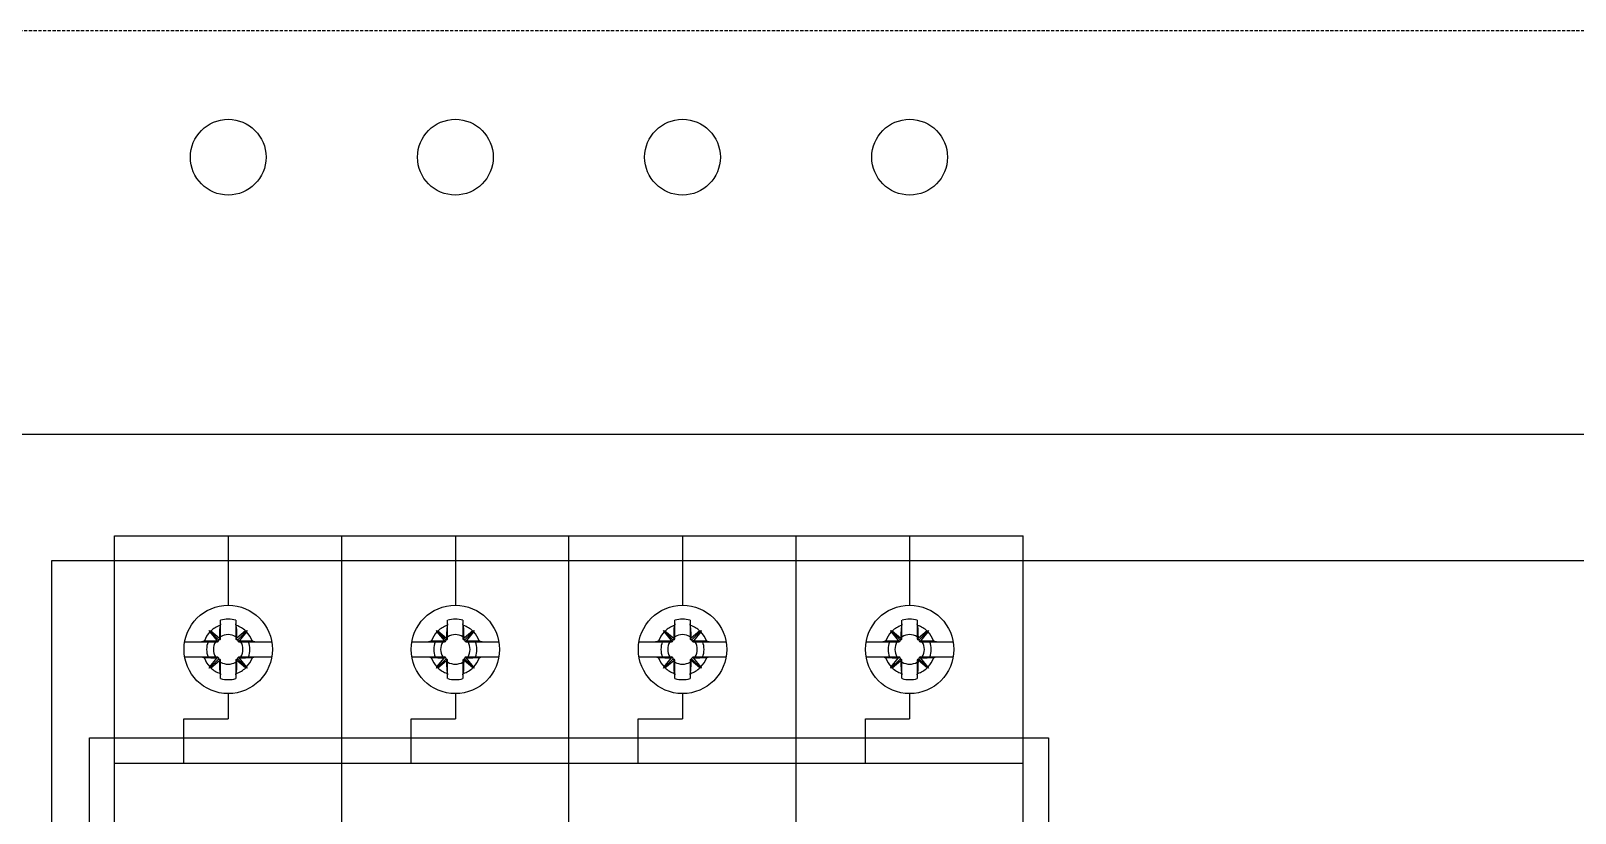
# Model space of a CAD drawing. Header units: millimetres. Extents: x 0 to 6325, y 0 to 4472.
# Drawn here: x 3960.1 to 4082.4, y 3354.7 to 3416.6 of the extents above; entities that cross this region are included whole.
import ezdxf

# ---------------------------------------------------------------- set-up
doc = ezdxf.new("R2010")
doc.units = ezdxf.units.MM
doc.linetypes.add('DASHED', pattern=[0.75, 0.5, -0.25])
doc.layers.add('ALPHA', color=255, linetype='Continuous')
doc.layers.add('THIET BI', color=2, linetype='Continuous')

# ---------------------------------------------------------------- blocks, each defined once
blk = doc.blocks.new('mb4p')
at = {"layer": 'ALPHA'}
for p, q in [((66223.06, 526.24), (66223.06, 607.24)), ((66223.06, 607.24), (66295.06, 607.24)), ((66232.06, 607.24), (66232.06, 601.74)), ((66241.06, 552.24), (66241.06, 607.24)), ((66241.06, 552.24), (66241.06, 607.24)), ((66250.06, 607.24), (66250.06, 601.74)), ((66259.06, 552.24), (66259.06, 607.24)), ((66259.06, 552.24), (66259.06, 607.24)), ((66259.06, 552.24), (66259.06, 607.24)), ((66268.06, 607.24), (66268.06, 601.74)), ((66277.06, 552.24), (66277.06, 607.24)), ((66277.06, 552.24), (66277.06, 607.24)), ((66277.06, 552.24), (66277.06, 607.24)), ((66286.06, 607.24), (66286.06, 601.74)), ((66295.06, 526.24), (66295.06, 607.24)), ((66230.56, 599.74), (66231.3, 599)), ((66230.56, 599.74), (66230.62, 599.72)), ((66230.58, 599.68), (66230.56, 599.74)), ((66230.6, 599.63), (66230.58, 599.68)), ((66230.6, 599.63), (66231.16, 598.94)), ((66230.62, 599.72), (66230.67, 599.7)), ((66230.67, 599.7), (66231.37, 599.13)), ((66231.38, 599.81), (66231.37, 599.47)), ((66231.41, 600.14), (66231.38, 599.81)), ((66231.42, 600.15), (66231.41, 600.15)), ((66231.41, 600.15), (66231.41, 600.14)), ((66231.43, 600.16), (66231.42, 600.15)), ((66231.44, 600.18), (66231.43, 600.17)), ((66231.43, 600.17), (66231.43, 600.16)), ((66231.45, 600.21), (66231.44, 600.2)), ((66231.44, 600.2), (66231.44, 600.18)), ((66231.45, 599.1), (66231.45, 600.55)), ((66231.45, 600.26), (66231.45, 600.24)), ((66231.45, 600.24), (66231.45, 600.23)), ((66231.45, 600.23), (66231.45, 600.21)), ((66232.66, 600.55), (66232.66, 599.1)), ((66232.66, 600.24), (66232.66, 600.26)), ((66232.66, 600.22), (66232.66, 600.24)), ((66232.66, 600.21), (66232.66, 600.22)), ((66232.67, 600.19), (66232.66, 600.21)), ((66232.67, 600.18), (66232.67, 600.19)), ((66232.68, 600.17), (66232.67, 600.18)), ((66232.69, 600.16), (66232.68, 600.17)), ((66232.7, 600.15), (66232.69, 600.16)), ((66232.7, 600.14), (66232.7, 600.15)), ((66232.73, 599.81), (66232.7, 600.14)), ((66232.74, 599.47), (66232.73, 599.81)), ((66233.44, 599.7), (66232.75, 599.13)), ((66233.55, 599.74), (66232.81, 599)), ((66233.51, 599.63), (66232.95, 598.94)), ((66233.44, 599.7), (66233.49, 599.72)), ((66233.49, 599.72), (66233.55, 599.74)), ((66233.53, 599.68), (66233.51, 599.63)), ((66233.55, 599.74), (66233.53, 599.68)), ((66248.58, 599.68), (66248.56, 599.74)), ((66248.56, 599.74), (66248.62, 599.72)), ((66248.56, 599.74), (66249.3, 599)), ((66248.6, 599.63), (66248.58, 599.68)), ((66248.6, 599.63), (66249.16, 598.94)), ((66248.62, 599.72), (66248.67, 599.7)), ((66248.67, 599.7), (66249.37, 599.13)), ((66249.38, 599.81), (66249.37, 599.47)), ((66249.41, 600.14), (66249.38, 599.81)), ((66249.41, 600.15), (66249.41, 600.14)), ((66249.42, 600.15), (66249.41, 600.15)), ((66249.43, 600.16), (66249.42, 600.15)), ((66249.44, 600.18), (66249.43, 600.17)), ((66249.43, 600.17), (66249.43, 600.16)), ((66249.45, 600.21), (66249.44, 600.2)), ((66249.44, 600.2), (66249.44, 600.18)), ((66249.45, 599.1), (66249.45, 600.55)), ((66249.45, 600.26), (66249.45, 600.24)), ((66249.45, 600.24), (66249.45, 600.23)), ((66249.45, 600.23), (66249.45, 600.21)), ((66250.66, 600.55), (66250.66, 599.1)), ((66250.66, 600.24), (66250.66, 600.26)), ((66250.66, 600.22), (66250.66, 600.24)), ((66250.66, 600.21), (66250.66, 600.22)), ((66250.67, 600.19), (66250.66, 600.21)), ((66250.67, 600.18), (66250.67, 600.19)), ((66250.68, 600.17), (66250.67, 600.18)), ((66250.69, 600.16), (66250.68, 600.17)), ((66250.7, 600.15), (66250.69, 600.16)), ((66250.7, 600.14), (66250.7, 600.15)), ((66250.73, 599.81), (66250.7, 600.14)), ((66250.74, 599.47), (66250.73, 599.81)), ((66251.44, 599.7), (66250.75, 599.13)), ((66251.55, 599.74), (66250.81, 599)), ((66251.51, 599.63), (66250.95, 598.94)), ((66251.44, 599.7), (66251.49, 599.72)), ((66251.49, 599.72), (66251.55, 599.74)), ((66251.53, 599.68), (66251.51, 599.63)), ((66251.55, 599.74), (66251.53, 599.68)), ((66266.56, 599.74), (66267.3, 599)), ((66266.56, 599.74), (66266.62, 599.72)), ((66266.58, 599.68), (66266.56, 599.74)), ((66266.6, 599.63), (66266.58, 599.68)), ((66266.6, 599.63), (66267.16, 598.94)), ((66266.62, 599.72), (66266.67, 599.7)), ((66266.67, 599.7), (66267.37, 599.13)), ((66267.38, 599.81), (66267.37, 599.47)), ((66267.41, 600.14), (66267.38, 599.81)), ((66267.42, 600.15), (66267.41, 600.15)), ((66267.41, 600.15), (66267.41, 600.14)), ((66267.43, 600.16), (66267.42, 600.15)), ((66267.44, 600.18), (66267.43, 600.17)), ((66267.43, 600.17), (66267.43, 600.16)), ((66267.45, 600.21), (66267.44, 600.2)), ((66267.44, 600.2), (66267.44, 600.18)), ((66267.45, 599.1), (66267.45, 600.55)), ((66267.45, 600.26), (66267.45, 600.24)), ((66267.45, 600.24), (66267.45, 600.23)), ((66267.45, 600.23), (66267.45, 600.21)), ((66268.66, 600.55), (66268.66, 599.1)), ((66268.66, 600.24), (66268.66, 600.26)), ((66268.66, 600.22), (66268.66, 600.24)), ((66268.66, 600.21), (66268.66, 600.22)), ((66268.67, 600.19), (66268.66, 600.21)), ((66268.67, 600.18), (66268.67, 600.19)), ((66268.68, 600.17), (66268.67, 600.18)), ((66268.69, 600.16), (66268.68, 600.17)), ((66268.7, 600.15), (66268.69, 600.16)), ((66268.7, 600.14), (66268.7, 600.15)), ((66268.73, 599.81), (66268.7, 600.14)), ((66268.74, 599.47), (66268.73, 599.81)), ((66269.44, 599.7), (66268.75, 599.13)), ((66269.55, 599.74), (66268.81, 599)), ((66269.51, 599.63), (66268.95, 598.94)), ((66269.44, 599.7), (66269.49, 599.72)), ((66269.49, 599.72), (66269.55, 599.74)), ((66269.53, 599.68), (66269.51, 599.63)), ((66269.55, 599.74), (66269.53, 599.68)), ((66284.58, 599.68), (66284.56, 599.74)), ((66284.56, 599.74), (66284.62, 599.72)), ((66284.56, 599.74), (66285.3, 599)), ((66284.6, 599.63), (66284.58, 599.68)), ((66284.6, 599.63), (66285.16, 598.94)), ((66284.62, 599.72), (66284.67, 599.7)), ((66284.67, 599.7), (66285.37, 599.13)), ((66285.38, 599.81), (66285.37, 599.47)), ((66285.41, 600.14), (66285.38, 599.81)), ((66285.41, 600.15), (66285.41, 600.14)), ((66285.42, 600.15), (66285.41, 600.15)), ((66285.43, 600.16), (66285.42, 600.15)), ((66285.44, 600.18), (66285.43, 600.17)), ((66285.43, 600.17), (66285.43, 600.16)), ((66285.45, 600.21), (66285.44, 600.2)), ((66285.44, 600.2), (66285.44, 600.18)), ((66285.45, 599.1), (66285.45, 600.55)), ((66285.45, 600.26), (66285.45, 600.24)), ((66285.45, 600.24), (66285.45, 600.23)), ((66285.45, 600.23), (66285.45, 600.21)), ((66286.66, 600.55), (66286.66, 599.1)), ((66286.66, 600.24), (66286.66, 600.26)), ((66286.66, 600.22), (66286.66, 600.24)), ((66286.66, 600.21), (66286.66, 600.22)), ((66286.67, 600.19), (66286.66, 600.21)), ((66286.67, 600.18), (66286.67, 600.19)), ((66286.68, 600.17), (66286.67, 600.18)), ((66286.69, 600.16), (66286.68, 600.17)), ((66286.7, 600.15), (66286.69, 600.16)), ((66286.7, 600.14), (66286.7, 600.15)), ((66286.73, 599.81), (66286.7, 600.14)), ((66286.74, 599.47), (66286.73, 599.81)), ((66287.44, 599.7), (66286.75, 599.13)), ((66287.55, 599.74), (66286.81, 599)), ((66287.51, 599.63), (66286.95, 598.94)), ((66287.44, 599.7), (66287.49, 599.72)), ((66287.49, 599.72), (66287.55, 599.74)), ((66287.53, 599.68), (66287.51, 599.63)), ((66287.55, 599.74), (66287.53, 599.68)), ((66228.61, 598.84), (66231.2, 598.84)), ((66229.97, 598.85), (66229.93, 598.84)), ((66230, 598.85), (66229.97, 598.85)), ((66230.03, 598.85), (66230, 598.85)), ((66230.05, 598.86), (66230.03, 598.85)), ((66230.07, 598.87), (66230.05, 598.86)), ((66230.1, 598.87), (66230.07, 598.87)), ((66230.12, 598.88), (66230.1, 598.87)), ((66230.13, 598.89), (66230.12, 598.88)), ((66230.15, 598.9), (66230.13, 598.89)), ((66230.16, 598.91), (66230.15, 598.9)), ((66230.17, 598.93), (66230.16, 598.91)), ((66230.17, 598.93), (66230.67, 598.93)), ((66230.67, 598.93), (66231.16, 598.94)), ((66231.18, 598.92), (66231.16, 598.94)), ((66231.2, 598.91), (66231.18, 598.92)), ((66231.2, 598.84), (66231.2, 598.91)), ((66231.22, 598.89), (66231.2, 598.91)), ((66231.24, 598.89), (66231.22, 598.89)), ((66231.27, 598.89), (66231.24, 598.89)), ((66231.29, 598.91), (66231.27, 598.89)), ((66231.3, 598.93), (66231.29, 598.91)), ((66231.3, 599), (66231.3, 598.94)), ((66231.35, 599), (66231.3, 599)), ((66231.37, 599.47), (66231.37, 599.13)), ((66231.37, 599.13), (66231.38, 599.12)), ((66231.39, 599.01), (66231.37, 599)), ((66231.38, 599.12), (66231.39, 599.1)), ((66231.45, 599.1), (66231.39, 599.1)), ((66231.39, 599.1), (66231.41, 599.08)), ((66231.41, 599.03), (66231.39, 599.01)), ((66231.41, 599.08), (66231.41, 599.05)), ((66231.41, 599.05), (66231.41, 599.03)), ((66232.66, 599.1), (66232.72, 599.1)), ((66232.7, 599.08), (66232.72, 599.1)), ((66232.7, 599.06), (66232.7, 599.08)), ((66232.7, 599.03), (66232.7, 599.06)), ((66232.72, 599.01), (66232.7, 599.03)), ((66232.72, 599.1), (66232.73, 599.12)), ((66232.74, 599), (66232.72, 599.01)), ((66232.73, 599.12), (66232.75, 599.13)), ((66232.75, 599.13), (66232.74, 599.47)), ((66232.81, 599), (66232.76, 599)), ((66232.81, 598.94), (66232.81, 599)), ((66232.82, 598.91), (66232.81, 598.93)), ((66232.84, 598.89), (66232.82, 598.91)), ((66232.87, 598.89), (66232.84, 598.89)), ((66232.89, 598.89), (66232.87, 598.89)), ((66232.91, 598.91), (66232.89, 598.89)), ((66232.93, 598.92), (66232.91, 598.91)), ((66232.91, 598.84), (66232.91, 598.91)), ((66232.91, 598.84), (66235.5, 598.84)), ((66232.95, 598.94), (66232.93, 598.92)), ((66232.95, 598.94), (66233.44, 598.93)), ((66233.44, 598.93), (66233.94, 598.93)), ((66233.95, 598.91), (66233.94, 598.93)), ((66233.96, 598.9), (66233.95, 598.91)), ((66233.98, 598.89), (66233.96, 598.9)), ((66234, 598.88), (66233.98, 598.89)), ((66234.02, 598.87), (66234, 598.88)), ((66234.04, 598.87), (66234.02, 598.87)), ((66234.06, 598.86), (66234.04, 598.87)), ((66234.09, 598.85), (66234.06, 598.86)), ((66234.11, 598.85), (66234.09, 598.85)), ((66234.14, 598.85), (66234.11, 598.85)), ((66234.18, 598.84), (66234.14, 598.85)), ((66246.61, 598.84), (66249.2, 598.84)), ((66247.97, 598.85), (66247.93, 598.84)), ((66248, 598.85), (66247.97, 598.85)), ((66248.03, 598.85), (66248, 598.85)), ((66248.05, 598.86), (66248.03, 598.85)), ((66248.07, 598.87), (66248.05, 598.86)), ((66248.1, 598.87), (66248.07, 598.87)), ((66248.12, 598.88), (66248.1, 598.87)), ((66248.13, 598.89), (66248.12, 598.88)), ((66248.15, 598.9), (66248.13, 598.89)), ((66248.16, 598.91), (66248.15, 598.9)), ((66248.17, 598.93), (66248.16, 598.91)), ((66248.17, 598.93), (66248.67, 598.93)), ((66248.67, 598.93), (66249.16, 598.94)), ((66249.18, 598.92), (66249.16, 598.94)), ((66249.2, 598.91), (66249.18, 598.92)), ((66249.22, 598.89), (66249.2, 598.91)), ((66249.2, 598.84), (66249.2, 598.91)), ((66249.24, 598.89), (66249.22, 598.89)), ((66249.27, 598.89), (66249.24, 598.89)), ((66249.29, 598.91), (66249.27, 598.89)), ((66249.3, 598.93), (66249.29, 598.91)), ((66249.35, 599), (66249.3, 599)), ((66249.3, 599), (66249.3, 598.94)), ((66249.37, 599.47), (66249.37, 599.13)), ((66249.37, 599.13), (66249.38, 599.12)), ((66249.39, 599.01), (66249.37, 599)), ((66249.38, 599.12), (66249.39, 599.1)), ((66249.39, 599.1), (66249.41, 599.08)), ((66249.45, 599.1), (66249.39, 599.1)), ((66249.41, 599.03), (66249.39, 599.01)), ((66249.41, 599.08), (66249.41, 599.05)), ((66249.41, 599.05), (66249.41, 599.03)), ((66250.66, 599.1), (66250.72, 599.1)), ((66250.7, 599.08), (66250.72, 599.1)), ((66250.7, 599.06), (66250.7, 599.08)), ((66250.7, 599.03), (66250.7, 599.06)), ((66250.72, 599.01), (66250.7, 599.03)), ((66250.72, 599.1), (66250.73, 599.12)), ((66250.74, 599), (66250.72, 599.01)), ((66250.73, 599.12), (66250.75, 599.13)), ((66250.75, 599.13), (66250.74, 599.47)), ((66250.81, 599), (66250.76, 599)), ((66250.81, 598.94), (66250.81, 599)), ((66250.82, 598.91), (66250.81, 598.93)), ((66250.84, 598.89), (66250.82, 598.91)), ((66250.87, 598.89), (66250.84, 598.89)), ((66250.89, 598.89), (66250.87, 598.89)), ((66250.91, 598.91), (66250.89, 598.89)), ((66250.93, 598.92), (66250.91, 598.91)), ((66250.91, 598.84), (66250.91, 598.91)), ((66250.91, 598.84), (66253.5, 598.84)), ((66250.95, 598.94), (66250.93, 598.92)), ((66250.95, 598.94), (66251.44, 598.93)), ((66251.44, 598.93), (66251.94, 598.93)), ((66251.95, 598.91), (66251.94, 598.93)), ((66251.96, 598.9), (66251.95, 598.91)), ((66251.98, 598.89), (66251.96, 598.9)), ((66252, 598.88), (66251.98, 598.89)), ((66252.02, 598.87), (66252, 598.88)), ((66252.04, 598.87), (66252.02, 598.87)), ((66252.06, 598.86), (66252.04, 598.87)), ((66252.09, 598.85), (66252.06, 598.86)), ((66252.11, 598.85), (66252.09, 598.85)), ((66252.14, 598.85), (66252.11, 598.85)), ((66252.18, 598.84), (66252.14, 598.85)), ((66264.61, 598.84), (66267.2, 598.84)), ((66265.97, 598.85), (66265.93, 598.84)), ((66266, 598.85), (66265.97, 598.85)), ((66266.03, 598.85), (66266, 598.85)), ((66266.05, 598.86), (66266.03, 598.85)), ((66266.07, 598.87), (66266.05, 598.86)), ((66266.1, 598.87), (66266.07, 598.87)), ((66266.12, 598.88), (66266.1, 598.87)), ((66266.13, 598.89), (66266.12, 598.88)), ((66266.15, 598.9), (66266.13, 598.89)), ((66266.16, 598.91), (66266.15, 598.9)), ((66266.17, 598.93), (66266.16, 598.91)), ((66266.17, 598.93), (66266.67, 598.93)), ((66266.67, 598.93), (66267.16, 598.94)), ((66267.18, 598.92), (66267.16, 598.94)), ((66267.2, 598.91), (66267.18, 598.92)), ((66267.2, 598.84), (66267.2, 598.91)), ((66267.22, 598.89), (66267.2, 598.91)), ((66267.24, 598.89), (66267.22, 598.89)), ((66267.27, 598.89), (66267.24, 598.89)), ((66267.29, 598.91), (66267.27, 598.89)), ((66267.3, 598.93), (66267.29, 598.91)), ((66267.3, 599), (66267.3, 598.94)), ((66267.35, 599), (66267.3, 599)), ((66267.37, 599.47), (66267.37, 599.13)), ((66267.37, 599.13), (66267.38, 599.12)), ((66267.39, 599.01), (66267.37, 599)), ((66267.38, 599.12), (66267.39, 599.1)), ((66267.45, 599.1), (66267.39, 599.1)), ((66267.39, 599.1), (66267.41, 599.08)), ((66267.41, 599.03), (66267.39, 599.01)), ((66267.41, 599.08), (66267.41, 599.05)), ((66267.41, 599.05), (66267.41, 599.03)), ((66268.66, 599.1), (66268.72, 599.1)), ((66268.7, 599.08), (66268.72, 599.1)), ((66268.7, 599.06), (66268.7, 599.08)), ((66268.7, 599.03), (66268.7, 599.06)), ((66268.72, 599.01), (66268.7, 599.03)), ((66268.72, 599.1), (66268.73, 599.12)), ((66268.74, 599), (66268.72, 599.01)), ((66268.73, 599.12), (66268.75, 599.13)), ((66268.75, 599.13), (66268.74, 599.47)), ((66268.81, 599), (66268.76, 599)), ((66268.81, 598.94), (66268.81, 599)), ((66268.82, 598.91), (66268.81, 598.93)), ((66268.84, 598.89), (66268.82, 598.91)), ((66268.87, 598.89), (66268.84, 598.89)), ((66268.89, 598.89), (66268.87, 598.89)), ((66268.91, 598.91), (66268.89, 598.89)), ((66268.93, 598.92), (66268.91, 598.91)), ((66268.91, 598.84), (66268.91, 598.91)), ((66268.91, 598.84), (66271.5, 598.84)), ((66268.95, 598.94), (66268.93, 598.92)), ((66268.95, 598.94), (66269.44, 598.93)), ((66269.44, 598.93), (66269.94, 598.93)), ((66269.95, 598.91), (66269.94, 598.93)), ((66269.96, 598.9), (66269.95, 598.91)), ((66269.98, 598.89), (66269.96, 598.9)), ((66270, 598.88), (66269.98, 598.89)), ((66270.02, 598.87), (66270, 598.88)), ((66270.04, 598.87), (66270.02, 598.87)), ((66270.06, 598.86), (66270.04, 598.87)), ((66270.09, 598.85), (66270.06, 598.86)), ((66270.11, 598.85), (66270.09, 598.85)), ((66270.14, 598.85), (66270.11, 598.85)), ((66270.18, 598.84), (66270.14, 598.85)), ((66282.61, 598.84), (66285.2, 598.84)), ((66283.97, 598.85), (66283.93, 598.84)), ((66284, 598.85), (66283.97, 598.85)), ((66284.03, 598.85), (66284, 598.85)), ((66284.05, 598.86), (66284.03, 598.85)), ((66284.07, 598.87), (66284.05, 598.86)), ((66284.1, 598.87), (66284.07, 598.87)), ((66284.12, 598.88), (66284.1, 598.87)), ((66284.13, 598.89), (66284.12, 598.88)), ((66284.15, 598.9), (66284.13, 598.89)), ((66284.16, 598.91), (66284.15, 598.9)), ((66284.17, 598.93), (66284.16, 598.91)), ((66284.17, 598.93), (66284.67, 598.93)), ((66284.67, 598.93), (66285.16, 598.94)), ((66285.18, 598.92), (66285.16, 598.94)), ((66285.2, 598.91), (66285.18, 598.92)), ((66285.22, 598.89), (66285.2, 598.91)), ((66285.2, 598.84), (66285.2, 598.91)), ((66285.24, 598.89), (66285.22, 598.89)), ((66285.27, 598.89), (66285.24, 598.89)), ((66285.29, 598.91), (66285.27, 598.89)), ((66285.3, 598.93), (66285.29, 598.91)), ((66285.35, 599), (66285.3, 599)), ((66285.3, 599), (66285.3, 598.94)), ((66285.37, 599.47), (66285.37, 599.13)), ((66285.37, 599.13), (66285.38, 599.12)), ((66285.39, 599.01), (66285.37, 599)), ((66285.38, 599.12), (66285.39, 599.1)), ((66285.39, 599.1), (66285.41, 599.08)), ((66285.45, 599.1), (66285.39, 599.1)), ((66285.41, 599.03), (66285.39, 599.01)), ((66285.41, 599.08), (66285.41, 599.05)), ((66285.41, 599.05), (66285.41, 599.03)), ((66286.66, 599.1), (66286.72, 599.1)), ((66286.7, 599.08), (66286.72, 599.1)), ((66286.7, 599.06), (66286.7, 599.08)), ((66286.7, 599.03), (66286.7, 599.06)), ((66286.72, 599.01), (66286.7, 599.03)), ((66286.72, 599.1), (66286.73, 599.12)), ((66286.74, 599), (66286.72, 599.01)), ((66286.73, 599.12), (66286.75, 599.13)), ((66286.75, 599.13), (66286.74, 599.47)), ((66286.81, 599), (66286.76, 599)), ((66286.81, 598.94), (66286.81, 599)), ((66286.82, 598.91), (66286.81, 598.93)), ((66286.84, 598.89), (66286.82, 598.91)), ((66286.87, 598.89), (66286.84, 598.89)), ((66286.89, 598.89), (66286.87, 598.89)), ((66286.91, 598.91), (66286.89, 598.89)), ((66286.93, 598.92), (66286.91, 598.91)), ((66286.91, 598.84), (66286.91, 598.91)), ((66286.91, 598.84), (66289.5, 598.84)), ((66286.95, 598.94), (66286.93, 598.92)), ((66286.95, 598.94), (66287.44, 598.93)), ((66287.44, 598.93), (66287.94, 598.93)), ((66287.95, 598.91), (66287.94, 598.93)), ((66287.96, 598.9), (66287.95, 598.91)), ((66287.98, 598.89), (66287.96, 598.9)), ((66288, 598.88), (66287.98, 598.89)), ((66288.02, 598.87), (66288, 598.88)), ((66288.04, 598.87), (66288.02, 598.87)), ((66288.06, 598.86), (66288.04, 598.87)), ((66288.09, 598.85), (66288.06, 598.86)), ((66288.11, 598.85), (66288.09, 598.85)), ((66288.14, 598.85), (66288.11, 598.85)), ((66288.18, 598.84), (66288.14, 598.85)), ((66228.61, 597.64), (66231.2, 597.64)), ((66229.93, 597.64), (66229.97, 597.64)), ((66229.97, 597.64), (66230, 597.64)), ((66230, 597.64), (66230.03, 597.63)), ((66230.03, 597.63), (66230.05, 597.63)), ((66230.05, 597.63), (66230.07, 597.62)), ((66230.07, 597.62), (66230.1, 597.61)), ((66230.1, 597.61), (66230.12, 597.6)), ((66230.12, 597.6), (66230.13, 597.59)), ((66230.13, 597.59), (66230.15, 597.58)), ((66230.15, 597.58), (66230.16, 597.57)), ((66230.16, 597.57), (66230.17, 597.56)), ((66230.67, 597.55), (66230.17, 597.56)), ((66230.56, 596.75), (66231.3, 597.48)), ((66230.6, 596.86), (66231.16, 597.55)), ((66231.16, 597.55), (66230.67, 597.55)), ((66230.67, 596.79), (66231.37, 597.36)), ((66231.16, 597.55), (66231.18, 597.56)), ((66231.18, 597.56), (66231.2, 597.58)), ((66231.2, 597.64), (66231.2, 597.58)), ((66231.2, 597.58), (66231.22, 597.59)), ((66231.22, 597.59), (66231.24, 597.6)), ((66231.24, 597.6), (66231.27, 597.59)), ((66231.27, 597.59), (66231.29, 597.58)), ((66231.29, 597.58), (66231.3, 597.55)), ((66231.3, 597.54), (66231.3, 597.48)), ((66231.3, 597.48), (66231.35, 597.48)), ((66231.37, 597.48), (66231.39, 597.47)), ((66231.38, 597.37), (66231.37, 597.36)), ((66231.37, 597.36), (66231.37, 597.02)), ((66231.39, 597.38), (66231.38, 597.37)), ((66231.39, 597.47), (66231.41, 597.45)), ((66231.41, 597.4), (66231.39, 597.38)), ((66231.45, 597.38), (66231.39, 597.38)), ((66231.41, 597.45), (66231.41, 597.43)), ((66231.41, 597.43), (66231.41, 597.4)), ((66231.45, 595.93), (66231.45, 597.38)), ((66232.66, 597.38), (66232.66, 595.93)), ((66232.66, 597.38), (66232.72, 597.38)), ((66232.7, 597.45), (66232.72, 597.47)), ((66232.7, 597.43), (66232.7, 597.45)), ((66232.7, 597.41), (66232.7, 597.43)), ((66232.72, 597.38), (66232.7, 597.41)), ((66232.72, 597.47), (66232.74, 597.48)), ((66232.73, 597.37), (66232.72, 597.38)), ((66232.75, 597.36), (66232.73, 597.37)), ((66232.74, 597.02), (66232.75, 597.36)), ((66233.44, 596.79), (66232.75, 597.36)), ((66232.76, 597.48), (66232.81, 597.48)), ((66232.81, 597.55), (66232.82, 597.58)), ((66232.81, 597.48), (66232.81, 597.54)), ((66233.55, 596.75), (66232.81, 597.48)), ((66232.82, 597.58), (66232.84, 597.59)), ((66232.84, 597.59), (66232.87, 597.6)), ((66232.87, 597.6), (66232.89, 597.59)), ((66232.89, 597.59), (66232.91, 597.58)), ((66232.91, 597.64), (66235.5, 597.64)), ((66232.91, 597.58), (66232.91, 597.64)), ((66232.91, 597.58), (66232.93, 597.56)), ((66232.93, 597.56), (66232.95, 597.55)), ((66233.51, 596.86), (66232.95, 597.55)), ((66233.44, 597.55), (66232.95, 597.55)), ((66233.94, 597.56), (66233.44, 597.55)), ((66233.94, 597.56), (66233.95, 597.57)), ((66233.95, 597.57), (66233.96, 597.58)), ((66233.96, 597.58), (66233.98, 597.59)), ((66233.98, 597.59), (66234, 597.6)), ((66234, 597.6), (66234.02, 597.61)), ((66234.02, 597.61), (66234.04, 597.62)), ((66234.04, 597.62), (66234.06, 597.63)), ((66234.06, 597.63), (66234.09, 597.63)), ((66234.09, 597.63), (66234.11, 597.64)), ((66234.11, 597.64), (66234.14, 597.64)), ((66234.14, 597.64), (66234.18, 597.64)), ((66246.61, 597.64), (66249.2, 597.64)), ((66247.93, 597.64), (66247.97, 597.64)), ((66247.97, 597.64), (66248, 597.64)), ((66248, 597.64), (66248.03, 597.63)), ((66248.03, 597.63), (66248.05, 597.63)), ((66248.05, 597.63), (66248.07, 597.62)), ((66248.07, 597.62), (66248.1, 597.61)), ((66248.1, 597.61), (66248.12, 597.6)), ((66248.12, 597.6), (66248.13, 597.59)), ((66248.13, 597.59), (66248.15, 597.58)), ((66248.15, 597.58), (66248.16, 597.57)), ((66248.16, 597.57), (66248.17, 597.56)), ((66248.67, 597.55), (66248.17, 597.56)), ((66248.56, 596.75), (66249.3, 597.48)), ((66248.6, 596.86), (66249.16, 597.55)), ((66249.16, 597.55), (66248.67, 597.55)), ((66248.67, 596.79), (66249.37, 597.36)), ((66249.16, 597.55), (66249.18, 597.56)), ((66249.18, 597.56), (66249.2, 597.58)), ((66249.2, 597.64), (66249.2, 597.58)), ((66249.2, 597.58), (66249.22, 597.59)), ((66249.22, 597.59), (66249.24, 597.6)), ((66249.24, 597.6), (66249.27, 597.59)), ((66249.27, 597.59), (66249.29, 597.58)), ((66249.29, 597.58), (66249.3, 597.55)), ((66249.3, 597.54), (66249.3, 597.48)), ((66249.3, 597.48), (66249.35, 597.48)), ((66249.37, 597.48), (66249.39, 597.47)), ((66249.38, 597.37), (66249.37, 597.36)), ((66249.37, 597.36), (66249.37, 597.02)), ((66249.39, 597.38), (66249.38, 597.37)), ((66249.39, 597.47), (66249.41, 597.45)), ((66249.41, 597.4), (66249.39, 597.38)), ((66249.45, 597.38), (66249.39, 597.38)), ((66249.41, 597.45), (66249.41, 597.43)), ((66249.41, 597.43), (66249.41, 597.4)), ((66249.45, 595.93), (66249.45, 597.38)), ((66250.66, 597.38), (66250.66, 595.93)), ((66250.66, 597.38), (66250.72, 597.38)), ((66250.7, 597.45), (66250.72, 597.47)), ((66250.7, 597.43), (66250.7, 597.45)), ((66250.7, 597.41), (66250.7, 597.43)), ((66250.72, 597.38), (66250.7, 597.41)), ((66250.72, 597.47), (66250.74, 597.48)), ((66250.73, 597.37), (66250.72, 597.38)), ((66250.75, 597.36), (66250.73, 597.37)), ((66250.74, 597.02), (66250.75, 597.36)), ((66251.44, 596.79), (66250.75, 597.36)), ((66250.76, 597.48), (66250.81, 597.48)), ((66250.81, 597.55), (66250.82, 597.58)), ((66250.81, 597.48), (66250.81, 597.54)), ((66251.55, 596.75), (66250.81, 597.48)), ((66250.82, 597.58), (66250.84, 597.59)), ((66250.84, 597.59), (66250.87, 597.6)), ((66250.87, 597.6), (66250.89, 597.59)), ((66250.89, 597.59), (66250.91, 597.58)), ((66250.91, 597.58), (66250.91, 597.64)), ((66250.91, 597.64), (66253.5, 597.64)), ((66250.91, 597.58), (66250.93, 597.56)), ((66250.93, 597.56), (66250.95, 597.55)), ((66251.51, 596.86), (66250.95, 597.55)), ((66251.44, 597.55), (66250.95, 597.55)), ((66251.94, 597.56), (66251.44, 597.55)), ((66251.94, 597.56), (66251.95, 597.57)), ((66251.95, 597.57), (66251.96, 597.58)), ((66251.96, 597.58), (66251.98, 597.59)), ((66251.98, 597.59), (66252, 597.6)), ((66252, 597.6), (66252.02, 597.61)), ((66252.02, 597.61), (66252.04, 597.62)), ((66252.04, 597.62), (66252.06, 597.63)), ((66252.06, 597.63), (66252.09, 597.63)), ((66252.09, 597.63), (66252.11, 597.64)), ((66252.11, 597.64), (66252.14, 597.64)), ((66252.14, 597.64), (66252.18, 597.64)), ((66264.61, 597.64), (66267.2, 597.64)), ((66265.93, 597.64), (66265.97, 597.64)), ((66265.97, 597.64), (66266, 597.64)), ((66266, 597.64), (66266.03, 597.63)), ((66266.03, 597.63), (66266.05, 597.63)), ((66266.05, 597.63), (66266.07, 597.62)), ((66266.07, 597.62), (66266.1, 597.61)), ((66266.1, 597.61), (66266.12, 597.6)), ((66266.12, 597.6), (66266.13, 597.59)), ((66266.13, 597.59), (66266.15, 597.58)), ((66266.15, 597.58), (66266.16, 597.57)), ((66266.16, 597.57), (66266.17, 597.56)), ((66266.67, 597.55), (66266.17, 597.56)), ((66266.56, 596.75), (66267.3, 597.48)), ((66266.6, 596.86), (66267.16, 597.55)), ((66267.16, 597.55), (66266.67, 597.55)), ((66266.67, 596.79), (66267.37, 597.36)), ((66267.16, 597.55), (66267.18, 597.56)), ((66267.18, 597.56), (66267.2, 597.58)), ((66267.2, 597.64), (66267.2, 597.58)), ((66267.2, 597.58), (66267.22, 597.59)), ((66267.22, 597.59), (66267.24, 597.6)), ((66267.24, 597.6), (66267.27, 597.59)), ((66267.27, 597.59), (66267.29, 597.58)), ((66267.29, 597.58), (66267.3, 597.55)), ((66267.3, 597.54), (66267.3, 597.48)), ((66267.3, 597.48), (66267.35, 597.48)), ((66267.37, 597.48), (66267.39, 597.47)), ((66267.38, 597.37), (66267.37, 597.36)), ((66267.37, 597.36), (66267.37, 597.02)), ((66267.39, 597.38), (66267.38, 597.37)), ((66267.39, 597.47), (66267.41, 597.45)), ((66267.41, 597.4), (66267.39, 597.38)), ((66267.45, 597.38), (66267.39, 597.38)), ((66267.41, 597.45), (66267.41, 597.43)), ((66267.41, 597.43), (66267.41, 597.4)), ((66267.45, 595.93), (66267.45, 597.38)), ((66268.66, 597.38), (66268.66, 595.93)), ((66268.66, 597.38), (66268.72, 597.38)), ((66268.7, 597.45), (66268.72, 597.47)), ((66268.7, 597.43), (66268.7, 597.45)), ((66268.7, 597.41), (66268.7, 597.43)), ((66268.72, 597.38), (66268.7, 597.41)), ((66268.72, 597.47), (66268.74, 597.48)), ((66268.73, 597.37), (66268.72, 597.38)), ((66268.75, 597.36), (66268.73, 597.37)), ((66268.74, 597.02), (66268.75, 597.36)), ((66269.44, 596.79), (66268.75, 597.36)), ((66268.76, 597.48), (66268.81, 597.48)), ((66268.81, 597.55), (66268.82, 597.58)), ((66268.81, 597.48), (66268.81, 597.54)), ((66269.55, 596.75), (66268.81, 597.48)), ((66268.82, 597.58), (66268.84, 597.59)), ((66268.84, 597.59), (66268.87, 597.6)), ((66268.87, 597.6), (66268.89, 597.59)), ((66268.89, 597.59), (66268.91, 597.58)), ((66268.91, 597.64), (66271.5, 597.64)), ((66268.91, 597.58), (66268.91, 597.64)), ((66268.91, 597.58), (66268.93, 597.56)), ((66268.93, 597.56), (66268.95, 597.55)), ((66269.51, 596.86), (66268.95, 597.55)), ((66269.44, 597.55), (66268.95, 597.55)), ((66269.94, 597.56), (66269.44, 597.55)), ((66269.94, 597.56), (66269.95, 597.57)), ((66269.95, 597.57), (66269.96, 597.58)), ((66269.96, 597.58), (66269.98, 597.59)), ((66269.98, 597.59), (66270, 597.6)), ((66270, 597.6), (66270.02, 597.61)), ((66270.02, 597.61), (66270.04, 597.62)), ((66270.04, 597.62), (66270.06, 597.63)), ((66270.06, 597.63), (66270.09, 597.63)), ((66270.09, 597.63), (66270.11, 597.64)), ((66270.11, 597.64), (66270.14, 597.64)), ((66270.14, 597.64), (66270.18, 597.64)), ((66282.61, 597.64), (66285.2, 597.64)), ((66283.93, 597.64), (66283.97, 597.64)), ((66283.97, 597.64), (66284, 597.64)), ((66284, 597.64), (66284.03, 597.63)), ((66284.03, 597.63), (66284.05, 597.63)), ((66284.05, 597.63), (66284.07, 597.62)), ((66284.07, 597.62), (66284.1, 597.61)), ((66284.1, 597.61), (66284.12, 597.6)), ((66284.12, 597.6), (66284.13, 597.59)), ((66284.13, 597.59), (66284.15, 597.58)), ((66284.15, 597.58), (66284.16, 597.57)), ((66284.16, 597.57), (66284.17, 597.56)), ((66284.67, 597.55), (66284.17, 597.56)), ((66284.56, 596.75), (66285.3, 597.48)), ((66284.6, 596.86), (66285.16, 597.55)), ((66285.16, 597.55), (66284.67, 597.55)), ((66284.67, 596.79), (66285.37, 597.36)), ((66285.16, 597.55), (66285.18, 597.56)), ((66285.18, 597.56), (66285.2, 597.58)), ((66285.2, 597.64), (66285.2, 597.58)), ((66285.2, 597.58), (66285.22, 597.59)), ((66285.22, 597.59), (66285.24, 597.6)), ((66285.24, 597.6), (66285.27, 597.59)), ((66285.27, 597.59), (66285.29, 597.58)), ((66285.29, 597.58), (66285.3, 597.55)), ((66285.3, 597.54), (66285.3, 597.48)), ((66285.3, 597.48), (66285.35, 597.48)), ((66285.37, 597.48), (66285.39, 597.47)), ((66285.38, 597.37), (66285.37, 597.36)), ((66285.37, 597.36), (66285.37, 597.02)), ((66285.39, 597.38), (66285.38, 597.37)), ((66285.39, 597.47), (66285.41, 597.45)), ((66285.41, 597.4), (66285.39, 597.38)), ((66285.45, 597.38), (66285.39, 597.38)), ((66285.41, 597.45), (66285.41, 597.43)), ((66285.41, 597.43), (66285.41, 597.4)), ((66285.45, 595.93), (66285.45, 597.38)), ((66286.66, 597.38), (66286.66, 595.93)), ((66286.66, 597.38), (66286.72, 597.38)), ((66286.7, 597.45), (66286.72, 597.47)), ((66286.7, 597.43), (66286.7, 597.45)), ((66286.7, 597.41), (66286.7, 597.43)), ((66286.72, 597.38), (66286.7, 597.41)), ((66286.72, 597.47), (66286.74, 597.48)), ((66286.73, 597.37), (66286.72, 597.38)), ((66286.75, 597.36), (66286.73, 597.37)), ((66286.74, 597.02), (66286.75, 597.36)), ((66287.44, 596.79), (66286.75, 597.36)), ((66286.76, 597.48), (66286.81, 597.48)), ((66286.81, 597.55), (66286.82, 597.58)), ((66286.81, 597.48), (66286.81, 597.54)), ((66287.55, 596.75), (66286.81, 597.48)), ((66286.82, 597.58), (66286.84, 597.59)), ((66286.84, 597.59), (66286.87, 597.6)), ((66286.87, 597.6), (66286.89, 597.59)), ((66286.89, 597.59), (66286.91, 597.58)), ((66286.91, 597.64), (66289.5, 597.64)), ((66286.91, 597.58), (66286.91, 597.64)), ((66286.91, 597.58), (66286.93, 597.56)), ((66286.93, 597.56), (66286.95, 597.55)), ((66287.51, 596.86), (66286.95, 597.55)), ((66287.44, 597.55), (66286.95, 597.55)), ((66287.94, 597.56), (66287.44, 597.55)), ((66287.94, 597.56), (66287.95, 597.57)), ((66287.95, 597.57), (66287.96, 597.58)), ((66287.96, 597.58), (66287.98, 597.59)), ((66287.98, 597.59), (66288, 597.6)), ((66288, 597.6), (66288.02, 597.61)), ((66288.02, 597.61), (66288.04, 597.62)), ((66288.04, 597.62), (66288.06, 597.63)), ((66288.06, 597.63), (66288.09, 597.63)), ((66288.09, 597.63), (66288.11, 597.64)), ((66288.11, 597.64), (66288.14, 597.64)), ((66288.14, 597.64), (66288.18, 597.64)), ((66230.56, 596.75), (66230.58, 596.8)), ((66230.62, 596.77), (66230.56, 596.75)), ((66230.58, 596.8), (66230.6, 596.86)), ((66230.67, 596.79), (66230.62, 596.77)), ((66231.37, 597.02), (66231.38, 596.68)), ((66231.38, 596.68), (66231.41, 596.34)), ((66231.41, 596.34), (66231.42, 596.34)), ((66231.42, 596.34), (66231.42, 596.33)), ((66231.42, 596.33), (66231.43, 596.32)), ((66231.43, 596.32), (66231.44, 596.31)), ((66231.44, 596.31), (66231.44, 596.29)), ((66231.44, 596.29), (66231.45, 596.28)), ((66231.45, 596.28), (66231.45, 596.26)), ((66231.45, 596.26), (66231.45, 596.24)), ((66231.45, 596.24), (66231.45, 596.22)), ((66232.66, 596.27), (66232.67, 596.29)), ((66232.66, 596.26), (66232.66, 596.27)), ((66232.66, 596.24), (66232.66, 596.26)), ((66232.66, 596.22), (66232.66, 596.24)), ((66232.67, 596.3), (66232.68, 596.31)), ((66232.67, 596.29), (66232.67, 596.3)), ((66232.68, 596.32), (66232.69, 596.33)), ((66232.68, 596.31), (66232.68, 596.32)), ((66232.69, 596.33), (66232.7, 596.34)), ((66232.7, 596.34), (66232.73, 596.68)), ((66232.7, 596.34), (66232.7, 596.34)), ((66232.73, 596.68), (66232.74, 597.02)), ((66233.49, 596.77), (66233.44, 596.79)), ((66233.55, 596.75), (66233.49, 596.77)), ((66233.51, 596.86), (66233.53, 596.8)), ((66233.53, 596.8), (66233.55, 596.75)), ((66248.56, 596.75), (66248.58, 596.8)), ((66248.62, 596.77), (66248.56, 596.75)), ((66248.58, 596.8), (66248.6, 596.86)), ((66248.67, 596.79), (66248.62, 596.77)), ((66249.37, 597.02), (66249.38, 596.68)), ((66249.38, 596.68), (66249.41, 596.34)), ((66249.41, 596.34), (66249.42, 596.34)), ((66249.42, 596.34), (66249.42, 596.33)), ((66249.42, 596.33), (66249.43, 596.32)), ((66249.43, 596.32), (66249.44, 596.31)), ((66249.44, 596.31), (66249.44, 596.29)), ((66249.44, 596.29), (66249.45, 596.28)), ((66249.45, 596.28), (66249.45, 596.26)), ((66249.45, 596.26), (66249.45, 596.24)), ((66249.45, 596.24), (66249.45, 596.22)), ((66250.66, 596.27), (66250.67, 596.29)), ((66250.66, 596.26), (66250.66, 596.27)), ((66250.66, 596.24), (66250.66, 596.26)), ((66250.66, 596.22), (66250.66, 596.24)), ((66250.67, 596.3), (66250.68, 596.31)), ((66250.67, 596.29), (66250.67, 596.3)), ((66250.68, 596.32), (66250.69, 596.33)), ((66250.68, 596.31), (66250.68, 596.32)), ((66250.69, 596.33), (66250.7, 596.34)), ((66250.7, 596.34), (66250.73, 596.68)), ((66250.7, 596.34), (66250.7, 596.34)), ((66250.73, 596.68), (66250.74, 597.02)), ((66251.49, 596.77), (66251.44, 596.79)), ((66251.55, 596.75), (66251.49, 596.77)), ((66251.51, 596.86), (66251.53, 596.8)), ((66251.53, 596.8), (66251.55, 596.75)), ((66266.56, 596.75), (66266.58, 596.8)), ((66266.62, 596.77), (66266.56, 596.75)), ((66266.58, 596.8), (66266.6, 596.86)), ((66266.67, 596.79), (66266.62, 596.77)), ((66267.37, 597.02), (66267.38, 596.68)), ((66267.38, 596.68), (66267.41, 596.34)), ((66267.41, 596.34), (66267.42, 596.34)), ((66267.42, 596.34), (66267.42, 596.33)), ((66267.42, 596.33), (66267.43, 596.32)), ((66267.43, 596.32), (66267.44, 596.31)), ((66267.44, 596.31), (66267.44, 596.29)), ((66267.44, 596.29), (66267.45, 596.28)), ((66267.45, 596.28), (66267.45, 596.26)), ((66267.45, 596.26), (66267.45, 596.24)), ((66267.45, 596.24), (66267.45, 596.22)), ((66268.66, 596.27), (66268.67, 596.29)), ((66268.66, 596.26), (66268.66, 596.27)), ((66268.66, 596.24), (66268.66, 596.26)), ((66268.66, 596.22), (66268.66, 596.24)), ((66268.67, 596.3), (66268.68, 596.31)), ((66268.67, 596.29), (66268.67, 596.3)), ((66268.68, 596.32), (66268.69, 596.33)), ((66268.68, 596.31), (66268.68, 596.32)), ((66268.69, 596.33), (66268.7, 596.34)), ((66268.7, 596.34), (66268.73, 596.68)), ((66268.7, 596.34), (66268.7, 596.34)), ((66268.73, 596.68), (66268.74, 597.02)), ((66269.49, 596.77), (66269.44, 596.79)), ((66269.55, 596.75), (66269.49, 596.77)), ((66269.51, 596.86), (66269.53, 596.8)), ((66269.53, 596.8), (66269.55, 596.75)), ((66284.56, 596.75), (66284.58, 596.8)), ((66284.62, 596.77), (66284.56, 596.75)), ((66284.58, 596.8), (66284.6, 596.86)), ((66284.67, 596.79), (66284.62, 596.77)), ((66285.37, 597.02), (66285.38, 596.68)), ((66285.38, 596.68), (66285.41, 596.34)), ((66285.41, 596.34), (66285.42, 596.34)), ((66285.42, 596.34), (66285.42, 596.33)), ((66285.42, 596.33), (66285.43, 596.32)), ((66285.43, 596.32), (66285.44, 596.31)), ((66285.44, 596.31), (66285.44, 596.29)), ((66285.44, 596.29), (66285.45, 596.28)), ((66285.45, 596.28), (66285.45, 596.26)), ((66285.45, 596.26), (66285.45, 596.24)), ((66285.45, 596.24), (66285.45, 596.22)), ((66286.66, 596.27), (66286.67, 596.29)), ((66286.66, 596.26), (66286.66, 596.27)), ((66286.66, 596.24), (66286.66, 596.26)), ((66286.66, 596.22), (66286.66, 596.24)), ((66286.67, 596.3), (66286.68, 596.31)), ((66286.67, 596.29), (66286.67, 596.3)), ((66286.68, 596.32), (66286.69, 596.33)), ((66286.68, 596.31), (66286.68, 596.32)), ((66286.69, 596.33), (66286.7, 596.34)), ((66286.7, 596.34), (66286.73, 596.68)), ((66286.7, 596.34), (66286.7, 596.34)), ((66286.73, 596.68), (66286.74, 597.02)), ((66287.49, 596.77), (66287.44, 596.79)), ((66287.55, 596.75), (66287.49, 596.77)), ((66287.51, 596.86), (66287.53, 596.8)), ((66287.53, 596.8), (66287.55, 596.75)), ((66232.06, 594.74), (66232.06, 592.75)), ((66250.06, 594.74), (66250.06, 592.75)), ((66268.06, 594.74), (66268.06, 592.75)), ((66286.06, 594.74), (66286.06, 592.75)), ((66228.55, 592.75), (66232.06, 592.75)), ((66228.55, 589.24), (66228.55, 592.75)), ((66246.55, 592.75), (66250.06, 592.75)), ((66246.55, 589.24), (66246.55, 592.75)), ((66264.55, 589.24), (66264.55, 592.75)), ((66264.55, 592.75), (66268.06, 592.75)), ((66282.55, 592.75), (66286.06, 592.75)), ((66282.55, 589.24), (66282.55, 592.75)), ((66223.06, 589.24), (66241.06, 589.24)), ((66241.06, 589.24), (66259.06, 589.24)), ((66259.06, 589.24), (66277.06, 589.24)), ((66277.06, 589.24), (66295.06, 589.24))]:
    blk.add_line(p, q, dxfattribs=at)
for centre in [(66232.06, 598.24), (66250.06, 598.24), (66268.06, 598.24), (66286.06, 598.24)]:
    blk.add_circle(centre, 3.5, dxfattribs=at)
for centre, radius, start, end in [((66232.06, 598.24), 2.01, 136.4276, 160.0928), ((66232.06, 598.24), 2.01, 108.8619, 133.5724), ((66232.06, 598.24), 2.39, 75.3973, 104.6027), ((66232.06, 598.24), 2.01, 46.4276, 71.1381), ((66232.06, 598.24), 2.01, 19.9072, 43.5724), ((66250.06, 598.24), 2.01, 136.4276, 160.0928), ((66250.06, 598.24), 2.01, 108.8619, 133.5724), ((66250.06, 598.24), 2.39, 75.3973, 104.6027), ((66250.06, 598.24), 2.01, 46.4276, 71.1381), ((66250.06, 598.24), 2.01, 19.9072, 43.5724), ((66268.06, 598.24), 2.01, 136.4276, 160.0928), ((66268.06, 598.24), 2.01, 108.8619, 133.5724), ((66268.06, 598.24), 2.39, 75.3973, 104.6027), ((66268.06, 598.24), 2.01, 46.4276, 71.1381), ((66268.06, 598.24), 2.01, 19.9072, 43.5724), ((66286.06, 598.24), 2.01, 136.4276, 160.0928), ((66286.06, 598.24), 2.01, 108.8619, 133.5724), ((66286.06, 598.24), 2.39, 75.3973, 104.6027), ((66286.06, 598.24), 2.01, 46.4276, 71.1381), ((66286.06, 598.24), 2.01, 19.9072, 43.5724), ((66232.06, 598.24), 1.71, 159.4266, 200.5734), ((66232.06, 598.24), 1.17, 149.1481, 210.8519), ((66231.2, 598.94), 0.1, 270, 0), ((66231.35, 599.1), 0.1, 270, 0), ((66232.06, 598.24), 1.17, 59.1481, 120.8519), ((66232.76, 599.1), 0.1, 180, 270), ((66232.91, 598.94), 0.1, 180, 270), ((66232.06, 598.24), 1.17, 329.1481, 30.8519), ((66232.06, 598.24), 1.71, 339.4266, 20.5734), ((66250.06, 598.24), 1.71, 159.4266, 200.5734), ((66250.06, 598.24), 1.17, 149.1481, 210.8519), ((66249.2, 598.94), 0.1, 270, 0), ((66249.35, 599.1), 0.1, 270, 0), ((66250.06, 598.24), 1.17, 59.1481, 120.8519), ((66250.76, 599.1), 0.1, 180, 270), ((66250.91, 598.94), 0.1, 180, 270), ((66250.06, 598.24), 1.17, 329.1481, 30.8519), ((66250.06, 598.24), 1.71, 339.4266, 20.5734), ((66268.06, 598.24), 1.71, 159.4266, 200.5734), ((66268.06, 598.24), 1.17, 149.1481, 210.8519), ((66267.2, 598.94), 0.1, 270, 0), ((66267.35, 599.1), 0.1, 270, 0), ((66268.06, 598.24), 1.17, 59.1481, 120.8519), ((66268.76, 599.1), 0.1, 180, 270), ((66268.91, 598.94), 0.1, 180, 270), ((66268.06, 598.24), 1.17, 329.1481, 30.8519), ((66268.06, 598.24), 1.71, 339.4266, 20.5734), ((66286.06, 598.24), 1.71, 159.4266, 200.5734), ((66286.06, 598.24), 1.17, 149.1481, 210.8519), ((66285.2, 598.94), 0.1, 270, 0), ((66285.35, 599.1), 0.1, 270, 0), ((66286.06, 598.24), 1.17, 59.1481, 120.8519), ((66286.76, 599.1), 0.1, 180, 270), ((66286.91, 598.94), 0.1, 180, 270), ((66286.06, 598.24), 1.17, 329.1481, 30.8519), ((66286.06, 598.24), 1.71, 339.4266, 20.5734), ((66232.06, 598.24), 2.01, 199.9072, 223.5724), ((66231.2, 597.54), 0.1, 0, 90), ((66231.35, 597.38), 0.1, 0, 90), ((66232.06, 598.24), 1.17, 239.1481, 300.8519), ((66232.76, 597.38), 0.1, 90, 180), ((66232.91, 597.54), 0.1, 90, 180), ((66232.06, 598.24), 2.01, 316.4276, 340.0928), ((66250.06, 598.24), 2.01, 199.9072, 223.5724), ((66249.2, 597.54), 0.1, 0, 90), ((66249.35, 597.38), 0.1, 0, 90), ((66250.06, 598.24), 1.17, 239.1481, 300.8519), ((66250.76, 597.38), 0.1, 90, 180), ((66250.91, 597.54), 0.1, 90, 180), ((66250.06, 598.24), 2.01, 316.4276, 340.0928), ((66268.06, 598.24), 2.01, 199.9072, 223.5724), ((66267.2, 597.54), 0.1, 0, 90), ((66267.35, 597.38), 0.1, 0, 90), ((66268.06, 598.24), 1.17, 239.1481, 300.8519), ((66268.76, 597.38), 0.1, 90, 180), ((66268.91, 597.54), 0.1, 90, 180), ((66268.06, 598.24), 2.01, 316.4276, 340.0928), ((66286.06, 598.24), 2.01, 199.9072, 223.5724), ((66285.2, 597.54), 0.1, 0, 90), ((66285.35, 597.38), 0.1, 0, 90), ((66286.06, 598.24), 1.17, 239.1481, 300.8519), ((66286.76, 597.38), 0.1, 90, 180), ((66286.91, 597.54), 0.1, 90, 180), ((66286.06, 598.24), 2.01, 316.4276, 340.0928), ((66232.06, 598.24), 2.01, 226.4276, 251.1381), ((66232.06, 598.24), 2.01, 288.8619, 313.5724), ((66250.06, 598.24), 2.01, 226.4276, 251.1381), ((66250.06, 598.24), 2.01, 288.8619, 313.5724), ((66268.06, 598.24), 2.01, 226.4276, 251.1381), ((66268.06, 598.24), 2.01, 288.8619, 313.5724), ((66286.06, 598.24), 2.01, 226.4276, 251.1381), ((66286.06, 598.24), 2.01, 288.8619, 313.5724), ((66232.06, 598.24), 2.39, 255.3973, 284.6027), ((66250.06, 598.24), 2.39, 255.3973, 284.6027), ((66268.06, 598.24), 2.39, 255.3973, 284.6027), ((66286.06, 598.24), 2.39, 255.3973, 284.6027)]:
    blk.add_arc(centre, radius, start, end, dxfattribs=at)

msp = doc.modelspace()

# ---------------------------------------------------------------- linework, layer by layer
at = {"ltscale": 3}
msp.add_lwpolyline([(4221.18, 3384.69), (3936.7, 3384.69), (3936.7, 3287.69), (4221.18, 3287.69)], close=True, dxfattribs=at)
at = {"color": 2, "ltscale": 3}
msp.add_lwpolyline([(4192.18, 3374.69), (3961.7, 3374.69), (3961.7, 3297.69), (4192.18, 3297.69)], close=True, dxfattribs=at)
at = {"color": 1, "linetype": 'Continuous', "ltscale": 0.5}
msp.add_lwpolyline([(3964.7, 3360.69), (4040.7, 3360.69), (4040.7, 3311.69), (3964.7, 3311.69)], close=True, dxfattribs=at)
at = {"color": 2, "linetype": 'Continuous', "ltscale": 0.5}
for centre in [(3975.7, 3406.65), (3993.7, 3406.65), (4011.7, 3406.65), (4029.7, 3406.65)]:
    msp.add_circle(centre, 3, dxfattribs=at)
at = {"layer": 'THIET BI', "color": 33, "linetype": 'DASHED', "ltscale": 0.5}
msp.add_lwpolyline([(4248.53, 3416.65), (3623.03, 3416.65), (3623.03, 3255.75), (4248.53, 3255.75)], close=True, dxfattribs=at)

# ---------------------------------------------------------------- block references
at = {"layer": 'THIET BI', "color": 7, "linetype": 'Continuous'}
msp.add_blockref('mb4p', (-62256.36, 2769.44), dxfattribs=at)

doc.saveas('drawing.dxf')
